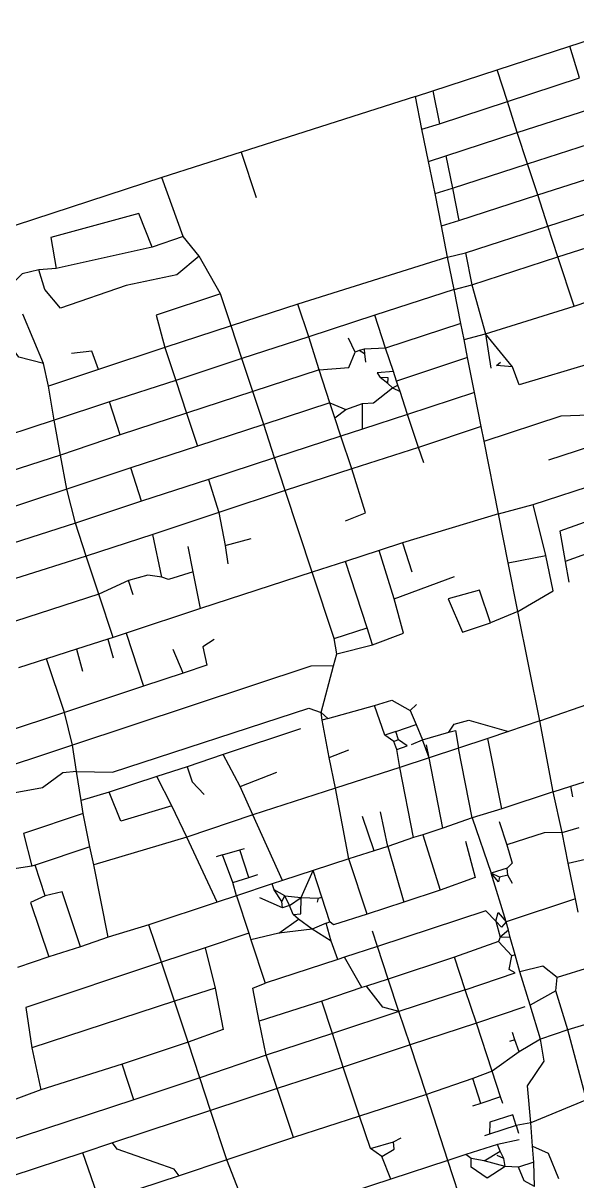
# Model space of a CAD drawing. Header units: metres. Extents: x 609554 to 651406, y 4826501 to 4857446.
# Drawn here: x 625960 to 627568, y 4847503 to 4850867 of the extents above; entities that cross this region are included whole.
import ezdxf

# ---------------------------------------------------------------- set-up
doc = ezdxf.new("R2010")
doc.units = ezdxf.units.M

msp = doc.modelspace()

# ---------------------------------------------------------------- linework, layer by layer
at = {"layer": 'ROADS'}
for points in [[(627547.7, 4850799.4), (627755.2, 4850866.5)], [(627337.2, 4850731.3), (627547.7, 4850799.4)], [(627576.6, 4850707.2), (627547.7, 4850799.4)], [(627149.9, 4850670), (627337.2, 4850731.3)], [(627366.6, 4850638.9), (627337.2, 4850731.3)], [(627366.6, 4850638.9), (627576.6, 4850707.2)], [(627099.8, 4850653.8), (627149.9, 4850670)], [(627149.9, 4850670), (627169.5, 4850574.1)], [(627099.8, 4850653.8), (626593.2, 4850492)], [(627118.3, 4850558), (627099.8, 4850653.8)], [(627169.5, 4850574.1), (627366.6, 4850638.9)], [(627395.6, 4850548.6), (627366.6, 4850638.9)], [(627395.6, 4850548.6), (627606.4, 4850616.2)], [(627118.3, 4850558), (627169.5, 4850574.1)], [(627138, 4850464.9), (627118.3, 4850558)], [(627188.1, 4850481.2), (627395.6, 4850548.6)], [(627425.3, 4850457.7), (627395.6, 4850548.6)], [(627425.3, 4850457.7), (627634.9, 4850525.3)], [(626593.2, 4850492), (626363.3, 4850418.3)], [(626593.2, 4850492), (626637.2, 4850359.6)], [(627138, 4850464.9), (627188.1, 4850481.2)], [(627156.6, 4850371.3), (627138, 4850464.9)], [(627188.1, 4850481.2), (627207.8, 4850387.4)], [(627207.8, 4850387.4), (627425.3, 4850457.7)], [(627454.8, 4850367.4), (627425.3, 4850457.7)], [(627454.8, 4850367.4), (627664, 4850434.3)], [(626363.3, 4850418.3), (625779.7, 4850227.1)], [(626425, 4850246.3), (626363.3, 4850418.3)], [(627156.6, 4850371.3), (627207.8, 4850387.4)], [(627175.3, 4850277.8), (627156.6, 4850371.3)], [(627207.8, 4850387.4), (627225.9, 4850293.1)], [(627225.9, 4850293.1), (627454.8, 4850367.4)], [(627484.3, 4850276.5), (627454.8, 4850367.4)], [(627484.3, 4850276.5), (627693.8, 4850344.2)], [(626334.7, 4850215.2), (626296.1, 4850313.5), (626040.5, 4850243.8), (626056, 4850153.6)], [(627175.3, 4850277.8), (627225.9, 4850293.1)], [(627193, 4850186.8), (627175.3, 4850277.8)], [(627244.9, 4850199.4), (627484.3, 4850276.5)], [(627513.1, 4850187.3), (627484.3, 4850276.5)], [(626425, 4850246.3), (626334.7, 4850215.2)], [(626471.9, 4850189.6), (626425, 4850246.3)], [(627513.1, 4850187.3), (627722.9, 4850254.8)], [(626471.9, 4850189.6), (626407.2, 4850135), (626259.9, 4850104.3), (626068.6, 4850038.3), (626023.4, 4850093), (626006.4, 4850149.7)], [(626334.7, 4850215.2), (626056, 4850153.6)], [(626533.6, 4850080.3), (626471.9, 4850189.6)], [(627193, 4850186.8), (627244.9, 4850199.4)], [(627244.9, 4850199.4), (627263.2, 4850106.3)], [(627193, 4850186.8), (626758.3, 4850050.2)], [(627212.5, 4850092.3), (627193, 4850186.8)], [(627263.2, 4850106.3), (627513.1, 4850187.3)], [(627560.3, 4850043.9), (627513.1, 4850187.3)], [(626006.4, 4850149.7), (625957.6, 4850137.8), (625899.2, 4850079.3)], [(626056, 4850153.6), (626006.4, 4850149.7)], [(627212.5, 4850092.3), (626981.9, 4850018.4)], [(627212.5, 4850092.3), (627263.2, 4850106.3)], [(627231.9, 4849993.6), (627212.5, 4850092.3)], [(627263.2, 4850106.3), (627303.1, 4849963.9)], [(627560.3, 4850043.9), (627765.1, 4850113.6)], [(626533.6, 4850080.3), (626347.2, 4850018.4), (626372.2, 4849923.8)], [(626564.3, 4849986.8), (626533.6, 4850080.3)], [(626019.6, 4849877.4), (625959.6, 4850021)], [(626758.3, 4850050.2), (626564.3, 4849986.8)], [(626789.8, 4849955.4), (626758.3, 4850050.2)], [(627303.1, 4849963.9), (627560.3, 4850043.9)], [(626564.3, 4849986.8), (626372.2, 4849923.8)], [(626595.4, 4849891.9), (626564.3, 4849986.8)], [(626981.9, 4850018.4), (626789.8, 4849955.4)], [(627012.3, 4849922.6), (626981.9, 4850018.4)], [(627231.9, 4849993.6), (627012.3, 4849922.6)], [(627241, 4849947.4), (627231.9, 4849993.6)], [(626019.6, 4849877.4), (625947.9, 4849895.8), (625902.5, 4849959.2)], [(626789.8, 4849955.4), (626595.4, 4849891.9)], [(626820.4, 4849859.4), (626789.8, 4849955.4)], [(627241, 4849947.4), (627303.1, 4849963.9)], [(627303.1, 4849963.9), (627319, 4849864.2)], [(627381.6, 4849868), (627303.1, 4849963.9)], [(626372.2, 4849923.8), (626179.3, 4849859.9)], [(626372.2, 4849923.8), (626403.8, 4849828.4)], [(626924.3, 4849910.9), (626905.4, 4849951.1)], [(626950.4, 4849919.3), (626936.1, 4849915)], [(627012.3, 4849922.6), (626950.4, 4849919.3)], [(626950.4, 4849919.3), (626951.7, 4849906.1)], [(627036.1, 4849854.3), (627012.3, 4849922.6)], [(627251.1, 4849895), (627241, 4849947.4)], [(626179.3, 4849859.9), (626159.6, 4849913.5), (626100.7, 4849906.2)], [(626595.4, 4849891.9), (626403.8, 4849828.4)], [(626627.2, 4849795.9), (626595.4, 4849891.9)], [(626820.4, 4849859.4), (626906.7, 4849866), (626924.3, 4849910.9)], [(626936.1, 4849915), (626924.3, 4849910.9)], [(626951.7, 4849906.1), (626936.1, 4849915)], [(626951.7, 4849906.1), (626954.5, 4849881.4)], [(627251.1, 4849895), (627045.1, 4849826.5)], [(627271.3, 4849793.1), (627251.1, 4849895)], [(626033.9, 4849812.2), (626019.6, 4849877.4)], [(626179.3, 4849859.9), (626033.9, 4849812.2)], [(626820.4, 4849859.4), (626627.2, 4849795.9)], [(626851.5, 4849763), (626820.4, 4849859.4)], [(627036.1, 4849854.3), (626989, 4849850.6), (626996.8, 4849836.5)], [(627045.1, 4849826.5), (627036.1, 4849854.3)], [(627381.6, 4849868), (627335.2, 4849871.6), (627346.9, 4849881.8)], [(627614.7, 4849879.9), (627401, 4849815.5), (627381.6, 4849868)], [(626403.8, 4849828.4), (626210.8, 4849765.9)], [(626403.8, 4849828.4), (626435.3, 4849733)], [(627019.3, 4849819.7), (626996.8, 4849836.5)], [(627019.3, 4849819.7), (627020.2, 4849835.6), (626996.8, 4849836.5)], [(627033, 4849806.9), (627019.3, 4849819.7)], [(627048.9, 4849814.9), (627045.1, 4849826.5)], [(626050.9, 4849712.5), (626033.9, 4849812.2)], [(626627.2, 4849795.9), (626435.3, 4849733)], [(626659.3, 4849700), (626627.2, 4849795.9)], [(626946.1, 4849760.9), (626977.7, 4849763.2), (627033, 4849806.9)], [(627033, 4849806.9), (627048.9, 4849814.9)], [(627033, 4849806.9), (627055, 4849796.2)], [(627055, 4849796.2), (627048.9, 4849814.9)], [(627076.8, 4849729.6), (627055, 4849796.2)], [(627271.3, 4849793.1), (627076.8, 4849729.6)], [(627290.5, 4849694.4), (627271.3, 4849793.1)], [(626210.8, 4849765.9), (626050.9, 4849712.5)], [(626242.3, 4849670), (626210.8, 4849765.9)], [(626851.5, 4849763), (626659.3, 4849700)], [(626865.6, 4849720), (626851.5, 4849763)], [(626851.5, 4849763), (626898, 4849744)], [(626898, 4849744), (626946.1, 4849760.9)], [(626945.7, 4849686.9), (626946.1, 4849760.9)], [(626435.3, 4849733), (626242.3, 4849670)], [(626435.3, 4849733), (626466.9, 4849637)], [(626865.6, 4849720), (626898, 4849744)], [(626883, 4849666.6), (626865.6, 4849720)], [(627076.8, 4849729.6), (626945.7, 4849686.9)], [(627109, 4849633.7), (627076.8, 4849729.6)], [(627299, 4849652), (627522.5, 4849725.4), (627604.2, 4849728.3)], [(626050.9, 4849712.5), (625843.7, 4849645.2)], [(626069.2, 4849611.3), (626050.9, 4849712.5)], [(626659.3, 4849700), (626466.9, 4849637)], [(626690.4, 4849603.1), (626659.3, 4849700)], [(626945.7, 4849686.9), (626883, 4849666.6)], [(627290.5, 4849694.4), (627109, 4849633.7)], [(627299, 4849652), (627290.5, 4849694.4)], [(626242.3, 4849670), (626069.2, 4849611.3)], [(626883, 4849666.6), (626690.4, 4849603.1)], [(626915.4, 4849571.1), (626883, 4849666.6)], [(627341.1, 4849440.7), (627299, 4849652)], [(626466.9, 4849637), (626273.2, 4849574)], [(627109, 4849633.7), (626915.4, 4849571.1)], [(627124.1, 4849589.4), (627109, 4849633.7)], [(627487, 4849597.8), (627609.2, 4849637.1)], [(626069.2, 4849611.3), (625861, 4849544.6)], [(626087.1, 4849512.1), (626069.2, 4849611.3)], [(626690.4, 4849603.1), (626499, 4849540.1)], [(626721.5, 4849508.1), (626690.4, 4849603.1)], [(626273.2, 4849574), (626087.1, 4849512.1)], [(626304.5, 4849477.6), (626273.2, 4849574)], [(626915.4, 4849571.1), (626721.5, 4849508.1)], [(626896.9, 4849420.3), (626954.8, 4849443.9), (626915.4, 4849571.1)], [(626499, 4849540.1), (626304.5, 4849477.6)], [(626499, 4849540.1), (626529.1, 4849444.6)], [(627441.8, 4849468.2), (627638.4, 4849532.3)], [(626087.1, 4849512.1), (625880.8, 4849444.2)], [(626112.6, 4849413.6), (626087.1, 4849512.1)], [(626721.5, 4849508.1), (626529.1, 4849444.6)], [(626799.6, 4849271.5), (626721.5, 4849508.1)], [(626304.5, 4849477.6), (626112.6, 4849413.6)], [(627341.1, 4849440.7), (627441.8, 4849468.2)], [(627478.7, 4849319.4), (627441.8, 4849468.2)], [(626529.1, 4849444.6), (626337.1, 4849381.2)], [(626529.1, 4849444.6), (626547.1, 4849348.5)], [(627341.1, 4849440.7), (627062, 4849356.9)], [(627369.3, 4849298.7), (627341.1, 4849440.7)], [(627663.7, 4849441.3), (627519.2, 4849390.3), (627534.3, 4849302.1)], [(626112.6, 4849413.6), (625904.5, 4849346.8)], [(626143.9, 4849318.2), (626112.6, 4849413.6)], [(626337.1, 4849381.2), (626143.9, 4849318.2)], [(626363.5, 4849256.6), (626337.1, 4849381.2)], [(626547.1, 4849348.5), (626623.1, 4849369.4)], [(626547.1, 4849348.5), (626555, 4849295.6)], [(627062, 4849356.9), (626994.1, 4849334.1)], [(627062, 4849356.9), (627089.6, 4849271.9)], [(627690.4, 4849358.2), (627534.3, 4849302.1)], [(626143.9, 4849318.2), (625935, 4849251.9)], [(626180.2, 4849207.5), (626143.9, 4849318.2)], [(626453.7, 4849271.8), (626440, 4849345.5)], [(626994.1, 4849334.1), (626896.4, 4849302.3)], [(627038.4, 4849193.9), (626994.1, 4849334.1)], [(627369.3, 4849298.7), (627478.7, 4849319.4)], [(627397.2, 4849156.7), (627500.1, 4849216.6), (627478.7, 4849319.4)], [(626896.4, 4849302.3), (626799.6, 4849271.5)], [(626959.1, 4849109.4), (626896.4, 4849302.3)], [(627397.2, 4849156.7), (627369.3, 4849298.7)], [(627534.3, 4849302.1), (627545.3, 4849242.5)], [(626265.9, 4849246.9), (626180.2, 4849207.5)], [(626363.5, 4849256.6), (626322.1, 4849262.9), (626265.9, 4849246.9)], [(626280.1, 4849205.6), (626265.9, 4849246.9)], [(626453.7, 4849271.8), (626382.5, 4849249.5), (626363.5, 4849256.6)], [(626475.2, 4849165.7), (626453.7, 4849271.8)], [(626799.6, 4849271.5), (626475.2, 4849165.7)], [(626863.4, 4849078.2), (626799.6, 4849271.5)], [(627038.4, 4849193.9), (627213.2, 4849258.4)], [(627317.8, 4849123.7), (627286, 4849218.6), (627194.3, 4849193.8), (627236, 4849097), (627317.8, 4849123.7)], [(626180.2, 4849207.5), (625763.8, 4849072.8)], [(626221.8, 4849081.6), (626180.2, 4849207.5)], [(626975.4, 4849059.7), (627064.8, 4849093.8), (627038.4, 4849193.9)], [(626475.2, 4849165.7), (626259.9, 4849094.3)], [(627397.2, 4849156.7), (627317.8, 4849123.7)], [(627461.2, 4848839.5), (627397.2, 4849156.7)], [(626221.8, 4849081.6), (626206.3, 4849076.8)], [(626259.9, 4849094.3), (626221.8, 4849081.6)], [(626259.9, 4849094.3), (626310.1, 4848940.2)], [(626863.4, 4849078.2), (626959.1, 4849109.4)], [(626871.8, 4849034.3), (626863.4, 4849078.2)], [(626975.4, 4849059.7), (626959.1, 4849109.4)], [(626115.6, 4849047.1), (626028.6, 4849019.1)], [(626206.3, 4849076.8), (626115.6, 4849047.1)], [(626115.6, 4849047.1), (626132.3, 4848983.9)], [(626206.3, 4849076.8), (626221.8, 4849022.2)], [(626425.3, 4848977.7), (626395.8, 4849046.2)], [(626515.6, 4849075.4), (626482.1, 4849054.8), (626493.9, 4849001), (626425.3, 4848977.7)], [(626871.8, 4849034.3), (626975.4, 4849059.7)], [(626028.6, 4849019.1), (625947.3, 4848993.1)], [(626080.2, 4848864), (626028.6, 4849019.1)], [(626861.8, 4848999.2), (626871.8, 4849034.3)], [(626861.8, 4848999.2), (626795.9, 4848998), (626103.6, 4848768.9)], [(626425.3, 4848977.7), (626310.1, 4848940.2)], [(626826.1, 4848863.4), (626861.8, 4848999.2)], [(626310.1, 4848940.2), (626080.2, 4848864)], [(626115.6, 4848691.9), (626219.6, 4848689.8), (626790.3, 4848876.5), (626826.1, 4848863.4)], [(626845.2, 4848846.5), (626980.9, 4848884)], [(626980.9, 4848884), (627031.4, 4848899.2), (627084.5, 4848869)], [(627010.6, 4848797.7), (626980.9, 4848884)], [(627084.5, 4848869), (627102.7, 4848886.7)], [(627461.2, 4848839.5), (627622.7, 4848895.6)], [(626080.2, 4848864), (625902.2, 4848804.8)], [(626103.6, 4848768.9), (626080.2, 4848864)], [(626828.8, 4848841.5), (626826.1, 4848863.4)], [(626826.1, 4848863.4), (626845.2, 4848846.5)], [(626845.2, 4848846.5), (626828.8, 4848841.5)], [(627084.5, 4848869), (627101.6, 4848828.2)], [(626765.5, 4848816.4), (626541.1, 4848741.3)], [(626849.6, 4848732.4), (626828.8, 4848841.5)], [(627042.5, 4848808.6), (627101.6, 4848828.2)], [(627101.6, 4848828.2), (627120.6, 4848784.5)], [(627196.4, 4848806.5), (627212.4, 4848829.4), (627254.4, 4848840.8), (627370.4, 4848808.4)], [(627196.4, 4848806.5), (627215.9, 4848811.2), (627225.1, 4848760.2)], [(627461.2, 4848839.5), (627370.4, 4848808.4)], [(627499.3, 4848632.6), (627461.2, 4848839.5)], [(627042.5, 4848808.6), (627010.6, 4848797.7)], [(627036.7, 4848779.6), (627010.6, 4848797.7)], [(627050.7, 4848784.3), (627036.7, 4848779.6)], [(627045.4, 4848755.7), (627036.7, 4848779.6)], [(627050.7, 4848784.3), (627042.5, 4848808.6)], [(627045.4, 4848755.7), (627075.5, 4848766.3), (627050.7, 4848784.3)], [(627088, 4848770.9), (627120.6, 4848784.5)], [(627120.6, 4848784.5), (627196.4, 4848806.5)], [(627139.3, 4848732.2), (627120.6, 4848784.5)], [(627309.9, 4848787.8), (627225.1, 4848760.2)], [(627370.4, 4848808.4), (627309.9, 4848787.8)], [(627350.2, 4848583.9), (627309.9, 4848787.8)], [(626103.6, 4848768.9), (625831.8, 4848679), (625634.3, 4848545.9), (625579.6, 4848529.4)], [(626115.6, 4848691.9), (626103.6, 4848768.9)], [(626849.6, 4848732.4), (626906.3, 4848754.7)], [(627054.3, 4848704.1), (627045.4, 4848755.7)], [(627139.3, 4848732.2), (627131.9, 4848769.5)], [(627225.1, 4848760.2), (627139.3, 4848732.2)], [(627264.7, 4848557.9), (627225.1, 4848760.2)], [(626541.1, 4848741.3), (626436.7, 4848705.9)], [(626590.6, 4848648.2), (626541.1, 4848741.3)], [(626867.3, 4848643.2), (626849.6, 4848732.4)], [(627139.3, 4848732.2), (627054.3, 4848704.1)], [(627179.1, 4848527.9), (627139.3, 4848732.2)], [(627550.9, 4848649.2), (627756, 4848714.8)], [(626115.6, 4848691.9), (626075.4, 4848688.2), (626016.9, 4848644.8), (625883.2, 4848620.6), (625696.8, 4848441.9), (625621.3, 4848407.9), (625492.7, 4848378.3)], [(626128.6, 4848607.8), (626115.6, 4848691.9)], [(626348.8, 4848677.8), (626209.8, 4848632.3)], [(626436.7, 4848705.9), (626348.8, 4848677.8)], [(626392.4, 4848592.6), (626348.8, 4848677.8)], [(626436.7, 4848705.9), (626451.4, 4848661.7), (626486.2, 4848624.8)], [(626590.6, 4848648.2), (626696.8, 4848690.1)], [(627054.3, 4848704.1), (626867.3, 4848643.2)], [(627094.5, 4848500.3), (627054.3, 4848704.1)], [(626627.8, 4848565.9), (626590.6, 4848648.2)], [(626867.3, 4848643.2), (626627.8, 4848565.9)], [(626906.7, 4848438.4), (626867.3, 4848643.2)], [(627499.3, 4848632.6), (627550.9, 4848649.2)], [(627557, 4848618.8), (627550.9, 4848649.2)], [(626209.8, 4848632.3), (626128.6, 4848607.8)], [(626134.5, 4848570), (626128.6, 4848607.8)], [(626392.4, 4848592.6), (626244, 4848547.9), (626209.8, 4848632.3)], [(627499.3, 4848632.6), (627350.2, 4848583.9)], [(627525.4, 4848514.8), (627499.3, 4848632.6)], [(626435.4, 4848501.4), (626392.4, 4848592.6)], [(627019.5, 4848474.6), (626998.5, 4848575)], [(627350.2, 4848583.9), (627264.7, 4848557.9)], [(626134.5, 4848570), (625961.3, 4848512.3), (625985.6, 4848417.2)], [(626153.7, 4848472.8), (626134.5, 4848570)], [(626627.8, 4848565.9), (626435.4, 4848501.4)], [(626713.5, 4848375.4), (626627.8, 4848565.9)], [(626980, 4848461.8), (626945.6, 4848561.6)], [(627264.7, 4848557.9), (627179.1, 4848527.9)], [(627264.7, 4848557.9), (627319.2, 4848396.5)], [(627342.6, 4848547.1), (627364.7, 4848478.9)], [(627121.1, 4848508.3), (627094.5, 4848500.3)], [(627179.1, 4848527.9), (627121.1, 4848508.3)], [(627121.1, 4848508.3), (627171.8, 4848347.2)], [(627525.4, 4848514.8), (627473.7, 4848513.6), (627364.7, 4848478.9)], [(627525.4, 4848514.8), (627575, 4848529.8)], [(627543.4, 4848426), (627525.4, 4848514.8)], [(626153.7, 4848472.8), (625995.3, 4848420.4)], [(626165.4, 4848420.5), (626153.7, 4848472.8)], [(626435.4, 4848501.4), (626165.4, 4848420.5)], [(626523.6, 4848312), (626435.4, 4848501.4)], [(627019.5, 4848474.6), (626980, 4848461.8)], [(627094.5, 4848500.3), (627019.5, 4848474.6)], [(627019.5, 4848474.6), (627066.4, 4848312.8)], [(627244.7, 4848489.2), (627273.4, 4848384.3), (627171.8, 4848347.2)], [(627364.7, 4848478.9), (627381.1, 4848426), (627366, 4848411.4)], [(626539.5, 4848449.6), (626520.8, 4848443.8)], [(626539.5, 4848449.6), (626589.5, 4848464.8)], [(626569.2, 4848370), (626539.5, 4848449.6)], [(626589.5, 4848464.8), (626603, 4848468.6)], [(626615.7, 4848384.5), (626589.5, 4848464.8)], [(626980, 4848461.8), (626906.7, 4848438.4)], [(625985.6, 4848417.2), (625852.3, 4848396.3)], [(625995.3, 4848420.4), (625985.6, 4848417.2)], [(626024.4, 4848331.1), (625995.3, 4848420.4)], [(626207.6, 4848210.3), (626165.4, 4848420.5)], [(626906.7, 4848438.4), (626803.1, 4848404.1)], [(626959.7, 4848277.9), (626906.7, 4848438.4)], [(627366, 4848411.4), (627319.2, 4848396.5)], [(627368, 4848390.4), (627366, 4848411.4)], [(627543.4, 4848426), (627594, 4848437.6)], [(627564.4, 4848321.7), (627543.4, 4848426)], [(626569.2, 4848370), (626615.7, 4848384.5)], [(626615.7, 4848384.5), (626641.9, 4848392.7)], [(626713.5, 4848375.4), (626683.7, 4848365.4)], [(626803.1, 4848404.1), (626713.5, 4848375.4)], [(626768.3, 4848325.5), (626803.1, 4848404.1)], [(626828.2, 4848326.8), (626803.1, 4848404.1)], [(627362.8, 4848255.7), (627319.2, 4848396.5)], [(627343.7, 4848385.2), (627319.2, 4848396.5)], [(627343.7, 4848385.2), (627340.5, 4848371.5), (627319.2, 4848396.5)], [(627368, 4848390.4), (627343.7, 4848385.2)], [(627381.4, 4848367.1), (627368, 4848390.4)], [(626127.1, 4848182.8), (626074, 4848342.3), (626024.4, 4848331.1)], [(626580.5, 4848330.5), (626569.2, 4848370)], [(626683.7, 4848365.4), (626580.5, 4848330.5)], [(626689, 4848347.8), (626683.7, 4848365.4)], [(626720.6, 4848330.9), (626689, 4848347.8)], [(626711.3, 4848314.3), (626689, 4848347.8)], [(627171.8, 4848347.2), (627066.4, 4848312.8)], [(626024.4, 4848331.1), (625982.2, 4848311.7), (626035, 4848153.6)], [(626523.6, 4848312), (626325.1, 4848246.4)], [(626580.5, 4848330.5), (626523.6, 4848312)], [(626580.5, 4848330.5), (626615.4, 4848221.9)], [(626713.2, 4848296.3), (626647.4, 4848324.6)], [(626711.3, 4848314.3), (626720.6, 4848330.9)], [(626713.2, 4848296.3), (626711.3, 4848314.3)], [(626733.6, 4848302.8), (626720.6, 4848330.9)], [(626720.6, 4848330.9), (626768.3, 4848325.5)], [(626733.6, 4848302.8), (626768.3, 4848325.5)], [(626744.2, 4848276.4), (626766.8, 4848278.9), (626768.3, 4848325.5)], [(626768.3, 4848325.5), (626818.4, 4848323.8)], [(626814.9, 4848312.3), (626818.4, 4848323.8)], [(626818.4, 4848323.8), (626828.2, 4848326.8)], [(626851.4, 4848255.2), (626828.2, 4848326.8)], [(627066.4, 4848312.8), (626959.7, 4848277.9)], [(627564.4, 4848321.7), (627362.8, 4848255.7)], [(627572.5, 4848282.9), (627564.4, 4848321.7)], [(626733.6, 4848302.8), (626713.2, 4848296.3)], [(626744.2, 4848276.4), (626733.6, 4848302.8)], [(626760.5, 4848263.2), (626744.2, 4848276.4)], [(626959.7, 4848277.9), (626862.2, 4848246.6), (626851.4, 4848255.2)], [(627333.3, 4848257.3), (627304.4, 4848287.6), (626989.8, 4848183.4)], [(627333.3, 4848257.3), (627339.5, 4848282.8), (627362.8, 4848255.7)], [(626325.1, 4848246.4), (626207.6, 4848210.3)], [(626362, 4848138.5), (626325.1, 4848246.4)], [(626703, 4848222.6), (626760.5, 4848263.2)], [(626800.2, 4848234.1), (626760.5, 4848263.2)], [(626840.1, 4848251.1), (626800.2, 4848234.1)], [(626840.1, 4848251.1), (626851.4, 4848255.2)], [(626854.6, 4848198.8), (626840.1, 4848251.1)], [(627362.8, 4848255.7), (627349.6, 4848240.2), (627333.3, 4848257.3)], [(627333.3, 4848257.3), (627346.2, 4848211.2)], [(627369.5, 4848231.2), (627362.8, 4848255.7)], [(626207.6, 4848210.3), (626127.1, 4848182.8)], [(626615.4, 4848221.9), (626488.9, 4848179.4)], [(626615.4, 4848221.9), (626621.7, 4848202.7)], [(626703, 4848222.6), (626621.7, 4848202.7)], [(626800.2, 4848234.1), (626703, 4848222.6)], [(626854.6, 4848198.8), (626800.2, 4848234.1)], [(626989.8, 4848183.4), (626974.8, 4848227.7)], [(627346.2, 4848211.2), (627341.4, 4848198)], [(627369.5, 4848231.2), (627346.2, 4848211.2)], [(627375.3, 4848209.7), (627346.2, 4848211.2)], [(627375.3, 4848209.7), (627369.5, 4848231.2)], [(627389.8, 4848159.5), (627375.3, 4848209.7)], [(626127.1, 4848182.8), (626035, 4848153.6)], [(626488.9, 4848179.4), (626362, 4848138.5)], [(626488.9, 4848179.4), (626518.1, 4848062.9)], [(626621.7, 4848202.7), (626663.4, 4848076.6)], [(626874.7, 4848146.1), (626854.6, 4848198.8)], [(626989.8, 4848183.4), (626893.5, 4848152.2)], [(627020.4, 4848088.5), (626989.8, 4848183.4)], [(627341.4, 4848198), (627212.9, 4848152.5)], [(627379.2, 4848156.4), (627341.4, 4848198)], [(626035, 4848153.6), (625944.2, 4848123)], [(626362, 4848138.5), (625967.9, 4848006.4), (625985.4, 4847888.7)], [(626399.9, 4848025.2), (626362, 4848138.5)], [(626874.7, 4848146.1), (626663.4, 4848076.6)], [(626893.5, 4848152.2), (626874.7, 4848146.1)], [(626944, 4848064), (626893.5, 4848152.2)], [(627212.9, 4848152.5), (627020.4, 4848088.5)], [(627244.5, 4848057.5), (627212.9, 4848152.5)], [(627244.5, 4848057.5), (627389.6, 4848107.3), (627372.1, 4848116.9), (627379.2, 4848156.4)], [(627389.8, 4848159.5), (627379.2, 4848156.4)], [(627402.6, 4848109.8), (627389.8, 4848159.5)], [(627511.4, 4848093.6), (627469.7, 4848126.2), (627402.6, 4848109.8)], [(627433.3, 4848013.4), (627402.6, 4848109.8)], [(627605.1, 4848122.2), (627511.4, 4848093.6)], [(626646.3, 4847966.2), (626627.9, 4848062.9), (626663.4, 4848076.6)], [(627020.4, 4848088.5), (626957.7, 4848068.2)], [(627051.5, 4847994.5), (627020.4, 4848088.5)], [(627507.1, 4848054.8), (627511.4, 4848093.6)], [(626518.1, 4848062.9), (626399.9, 4848025.2)], [(626518.1, 4848062.9), (626541.1, 4847942.3), (626440, 4847906)], [(626944, 4848064), (626827.8, 4848024.5)], [(626957.7, 4848068.2), (626944, 4848064)], [(627051.5, 4847994.5), (627004.7, 4848007.3), (626957.7, 4848068.2)], [(627244.5, 4848057.5), (627051.5, 4847994.5)], [(627276.6, 4847961.1), (627244.5, 4848057.5)], [(627507.1, 4848054.8), (627433.3, 4848013.4)], [(627542.4, 4847941.9), (627507.1, 4848054.8)], [(626399.9, 4848025.2), (625985.4, 4847888.7)], [(626440, 4847906), (626399.9, 4848025.2)], [(626827.8, 4848024.5), (626646.3, 4847966.2)], [(626858.4, 4847930.5), (626827.8, 4848024.5)], [(627417.1, 4848008.7), (627276.6, 4847961.1)], [(627463.3, 4847914.6), (627433.3, 4848013.4)], [(627051.5, 4847994.5), (626858.4, 4847930.5)], [(627084, 4847898.1), (627051.5, 4847994.5)], [(627636.5, 4847969.6), (627542.4, 4847941.9)], [(626666.6, 4847867.6), (626646.3, 4847966.2)], [(627276.6, 4847961.1), (627084, 4847898.1)], [(627323, 4847821.6), (627276.6, 4847961.1)], [(627542.4, 4847941.9), (627463.3, 4847914.6)], [(627596.8, 4847738.4), (627542.4, 4847941.9)], [(626440, 4847906), (626247.8, 4847842)], [(626473.8, 4847802.4), (626440, 4847906)], [(626858.4, 4847930.5), (626666.6, 4847867.6)], [(626890.1, 4847833.1), (626858.4, 4847930.5)], [(627388.2, 4847912.4), (627372.7, 4847907.8)], [(627388.2, 4847912.4), (627381.2, 4847933.9)], [(627400.9, 4847877.1), (627388.2, 4847912.4)], [(627463.3, 4847914.6), (627400.9, 4847877.1)], [(627435.1, 4847671.3), (627425.5, 4847778.6), (627473.5, 4847850.1), (627463.3, 4847914.6)], [(625985.4, 4847888.7), (626011.3, 4847766.7)], [(626666.6, 4847867.6), (626473.8, 4847802.4)], [(626698.3, 4847770.6), (626666.6, 4847867.6)], [(627084, 4847898.1), (626890.1, 4847833.1)], [(627131.4, 4847754), (627084, 4847898.1)], [(627400.9, 4847877.1), (627323, 4847821.6)], [(626247.8, 4847842), (626011.3, 4847766.7)], [(626281.4, 4847738.1), (626247.8, 4847842)], [(626473.8, 4847802.4), (626281.4, 4847738.1)], [(626505, 4847707.1), (626473.8, 4847802.4)], [(626890.1, 4847833.1), (626698.3, 4847770.6)], [(626937.4, 4847691), (626890.1, 4847833.1)], [(627323, 4847821.6), (627266.7, 4847799.7)], [(627346.8, 4847746.6), (627323, 4847821.6)], [(626011.3, 4847766.7), (625862.5, 4847712)], [(626698.3, 4847770.6), (626505, 4847707.1)], [(626745.3, 4847628.5), (626698.3, 4847770.6)], [(627266.7, 4847799.7), (627131.4, 4847754)], [(627289.6, 4847727.8), (627266.7, 4847799.7)], [(626281.4, 4847738.1), (625895.9, 4847611.1)], [(627131.4, 4847754), (626937.4, 4847691)], [(627194, 4847562.1), (627131.4, 4847754)], [(627346.8, 4847746.6), (627289.6, 4847727.8)], [(627354, 4847727), (627346.8, 4847746.6)], [(627596.8, 4847738.4), (627435.1, 4847671.3)], [(626505, 4847707.1), (626219.8, 4847613.5)], [(626552.2, 4847563.5), (626505, 4847707.1)], [(627289.6, 4847727.8), (627265.5, 4847719.9)], [(626937.4, 4847691), (626745.3, 4847628.5)], [(626969.6, 4847596.9), (626937.4, 4847691)], [(627392.4, 4847663.7), (627382.5, 4847694.6), (627315.6, 4847672.8), (627314.8, 4847638.2)], [(627435.1, 4847671.3), (627392.4, 4847663.7)], [(627440.1, 4847603.6), (627435.1, 4847671.3)], [(627314.8, 4847638.2), (627300.4, 4847633.5)], [(627392.4, 4847663.7), (627314.8, 4847638.2)], [(627392.4, 4847663.7), (627399, 4847641.5)], [(626219.8, 4847613.5), (626133.7, 4847583.9)], [(626413.4, 4847517.5), (626399.2, 4847536.7), (626233.8, 4847594.7), (626219.8, 4847613.5)], [(626745.3, 4847628.5), (626552.2, 4847563.5)], [(626969.6, 4847596.9), (627036.3, 4847616.3)], [(627002.2, 4847573.9), (627038, 4847595.2), (627036.3, 4847616.3)], [(627036.3, 4847616.3), (627058.2, 4847627.7)], [(627338.3, 4847608.6), (627246.2, 4847578.9)], [(627401.4, 4847622.3), (627338.3, 4847608.6)], [(627345.5, 4847589.1), (627338.3, 4847608.6)], [(627443.2, 4847556.7), (627440.1, 4847603.6)], [(627440.1, 4847603.6), (627485, 4847582.9), (627515.5, 4847509.3)], [(626133.7, 4847583.9), (625927.7, 4847516.7)], [(626183.4, 4847441.3), (626133.7, 4847583.9)], [(627002.2, 4847573.9), (626969.6, 4847596.9)], [(627028.1, 4847507.2), (627002.2, 4847573.9)], [(627246.2, 4847578.9), (627194, 4847562.1)], [(627261.2, 4847567.9), (627246.2, 4847578.9)], [(627299.7, 4847561), (627261.2, 4847567.9)], [(627360.7, 4847543.9), (627308.4, 4847510.5), (627261.8, 4847542.9), (627261.2, 4847567.9)], [(627299.7, 4847561), (627345.5, 4847589.1)], [(627356.7, 4847568.1), (627337.5, 4847576.8)], [(627356.7, 4847568.1), (627345.5, 4847589.1)], [(627360.7, 4847543.9), (627356.7, 4847568.1)], [(626552.2, 4847563.5), (626413.4, 4847517.5)], [(626587.5, 4847471.6), (626552.2, 4847563.5)], [(627194, 4847562.1), (627028.1, 4847507.2)], [(627241.1, 4847416.4), (627194, 4847562.1)], [(627360.7, 4847543.9), (627299.7, 4847561)], [(627398.7, 4847542.3), (627360.7, 4847543.9)], [(627443.2, 4847556.7), (627398.7, 4847542.3)], [(627445.9, 4847486.1), (627415.9, 4847502.8), (627398.7, 4847542.3)], [(627445.9, 4847486.1), (627443.2, 4847556.7)], [(626413.4, 4847517.5), (626183.4, 4847441.3)], [(627028.1, 4847507.2), (626747.9, 4847415.5)]]:
    msp.add_lwpolyline(points, dxfattribs=at)

doc.saveas('drawing.dxf')
